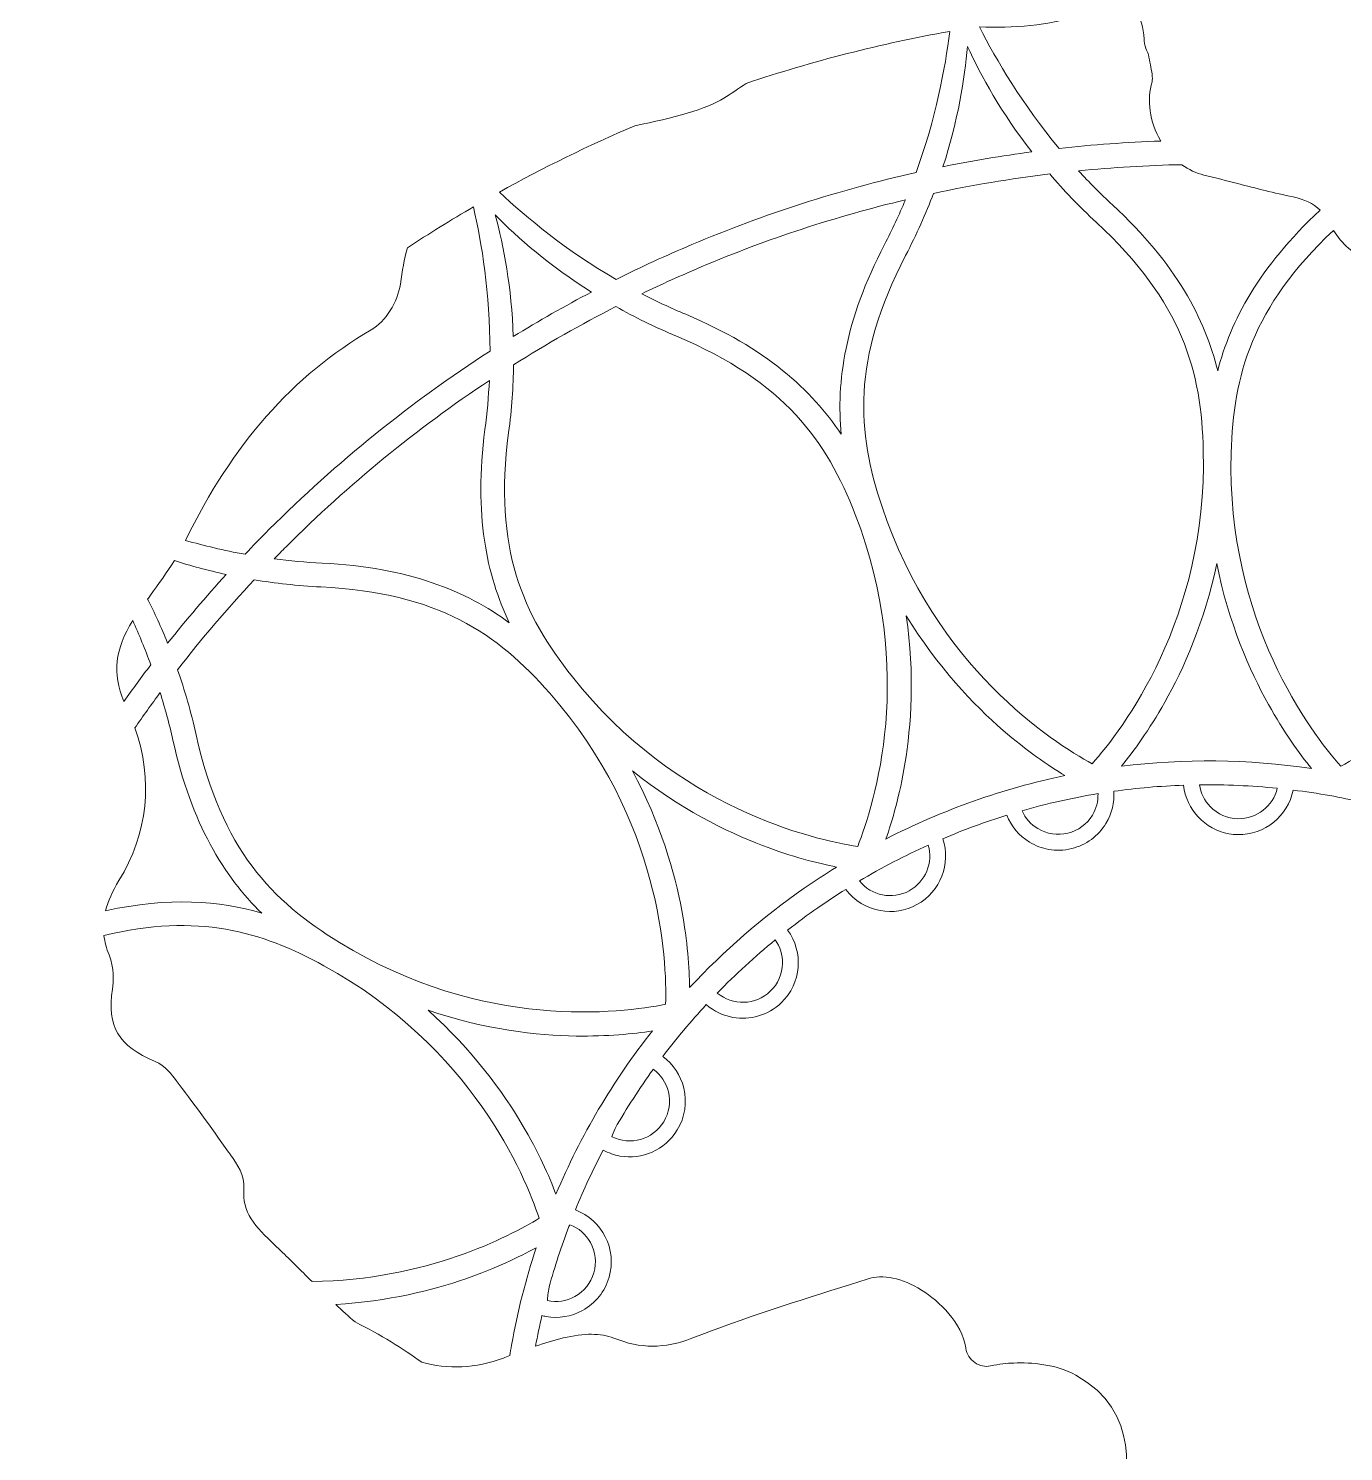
# Model space of a CAD drawing. Header units: millimetres. Extents: x -1844 to 2932, y -490 to 399.
# Drawn here: x -412.5 to -223.5, y -82.1 to 122.3 of the extents above; entities that cross this region are included whole.
import ezdxf

# ---------------------------------------------------------------- set-up
doc = ezdxf.new("R2010")
doc.units = ezdxf.units.MM
doc.header["$MEASUREMENT"] = 0
doc.layers.add('Layer 3', color=7, linetype='Continuous')

# ---------------------------------------------------------------- blocks, each defined once
blk = doc.blocks.new('block 2')
at = {"layer": 'Layer 3', "lineweight": 0}
for points, knots in [([(-427.53, 398.64), (-673.02, 398.64), (-872.03, 199.63), (-872.03, -45.86), (-872.03, -291.35), (-673.02, -490.36), (-427.53, -490.36), (-182.04, -490.36), (16.97, -291.35), (16.97, -45.86), (16.97, 199.63), (-182.04, 398.64), (-427.53, 398.64)], [0, 0, 0, 0, 1, 1, 1, 2, 2, 2, 3, 3, 3, 4, 4, 4, 4]), ([(-249.85, 106.22), (-249.84, 106.2), (-249.82, 106.17), (-249.81, 106.14), (-254.71, 105.97), (-259.58, 105.62), (-264.41, 105.08), (-269.72, 111.46), (-273.42, 117.74), (-275.84, 122.53), (-271, 122.44), (-266.06, 122.52), (-261.12, 124.41), (-258.61, 124.62), (-256.09, 124.8), (-253.56, 124.92), (-252.73, 123.91), (-252.23, 122.45), (-252.2, 120.8), (-252.19, 119.95), (-251.88, 119.27), (-251.67, 118.82), (-251.64, 118.74), (-251.59, 118.64), (-251.56, 118.57), (-251.49, 118.07), (-251.39, 117.58), (-251.3, 117.11), (-251.12, 116.2), (-250.91, 115.16), (-251.06, 114.66), (-251.85, 112.06), (-251.4, 108.9), (-249.85, 106.22)], [0, 0, 0, 0, 1, 1, 1, 2, 2, 2, 3, 3, 3, 4, 4, 4, 5, 5, 5, 6, 6, 6, 7, 7, 7, 8, 8, 8, 9, 9, 9, 10, 10, 10, 11, 11, 11, 11]), ([(-280.12, 121.9), (-280.77, 116.59), (-282.13, 109.44), (-284.96, 101.62), (-295.96, 99.15), (-306.72, 95.69), (-317.2, 91.26), (-320.88, 89.7), (-324.5, 88.04), (-328.06, 86.26), (-335.27, 90.47), (-340.92, 95.13), (-344.83, 98.81), (-338.53, 102.32), (-332.03, 105.5), (-325.35, 108.35), (-319.82, 109.47), (-315.13, 110.69), (-312.56, 112.31), (-311.55, 112.95), (-310.48, 113.67), (-309.37, 114.43), (-299.8, 117.63), (-290.04, 120.13), (-280.12, 121.9)], [0, 0, 0, 0, 1, 1, 1, 2, 2, 2, 3, 3, 3, 4, 4, 4, 5, 5, 5, 6, 6, 6, 7, 7, 7, 8, 8, 8, 8]), ([(-268.35, 104.59), (-272.63, 104.02), (-276.89, 103.31), (-281.1, 102.45), (-278.92, 109.18), (-277.96, 115.14), (-277.57, 119.75), (-275.64, 115.52), (-272.71, 110.21), (-268.35, 104.59)], [0, 0, 0, 0, 1, 1, 1, 2, 2, 2, 3, 3, 3, 3]), ([(-226.92, 96.2), (-235.72, 87.99), (-239.77, 80.33), (-241.62, 73.12), (-243.44, 80.54), (-247.54, 88.45), (-256.73, 96.97), (-258.47, 98.58), (-260.1, 100.22), (-261.61, 101.87), (-256.7, 102.36), (-251.76, 102.65), (-246.78, 102.75), (-245.8, 102.04), (-244.72, 101.52), (-243.6, 101.26), (-241.98, 100.87), (-240.33, 100.44), (-238.74, 100.03), (-236.15, 99.36), (-233.48, 98.67), (-230.8, 98.12), (-229.14, 97.78), (-227.91, 97.18), (-226.92, 96.2)], [0, 0, 0, 0, 1, 1, 1, 2, 2, 2, 3, 3, 3, 4, 4, 4, 5, 5, 5, 6, 6, 6, 7, 7, 7, 8, 8, 8, 8]), ([(-259.66, 16.69), (-265.35, 19.78), (-282.19, 30.6), (-289.85, 53.59), (-293.46, 64.41), (-294.26, 74.7), (-286.46, 89.69), (-284.87, 92.75), (-283.55, 95.74), (-282.46, 98.62), (-276.95, 99.8), (-271.38, 100.73), (-265.76, 101.42), (-263.78, 99.11), (-261.56, 96.77), (-259.06, 94.46), (-246.66, 82.97), (-243.94, 73.02), (-243.69, 61.61), (-243.14, 37.39), (-255.35, 21.52), (-259.66, 16.69)], [0, 0, 0, 0, 1, 1, 1, 2, 2, 2, 3, 3, 3, 4, 4, 4, 5, 5, 5, 6, 6, 6, 7, 7, 7, 7]), ([(-363.24, 79.02), (-361.2, 80.21), (-359.4, 83.04), (-359.06, 85.6), (-358.81, 87.48), (-358.47, 89.21), (-358.05, 90.8), (-354.94, 92.84), (-351.78, 94.81), (-348.56, 96.68), (-347.35, 91.47), (-346.18, 84.27), (-346.17, 75.96), (-357.58, 68.61), (-368.2, 60.04), (-377.93, 50.32), (-379.09, 49.15), (-380.24, 47.97), (-381.37, 46.78), (-384.41, 47.33), (-387.28, 48.02), (-389.93, 48.77), (-383.21, 62.58), (-374.48, 72.48), (-363.24, 79.02)], [0, 0, 0, 0, 1, 1, 1, 2, 2, 2, 3, 3, 3, 4, 4, 4, 5, 5, 5, 6, 6, 6, 7, 7, 7, 8, 8, 8, 8]), ([(-295.7, 64.01), (-299.94, 70.36), (-306.51, 76.4), (-318.06, 81.25), (-320.25, 82.17), (-322.35, 83.17), (-324.34, 84.21), (-321.55, 85.56), (-318.71, 86.84), (-315.84, 88.06), (-306.29, 92.1), (-296.49, 95.31), (-286.49, 97.7), (-287.38, 95.58), (-288.37, 93.43), (-289.5, 91.27), (-295.21, 80.3), (-296.44, 71.54), (-295.7, 64.01)], [0, 0, 0, 0, 1, 1, 1, 2, 2, 2, 3, 3, 3, 4, 4, 4, 5, 5, 5, 6, 6, 6, 6]), ([(-331.6, 84.45), (-335.42, 82.45), (-339.16, 80.31), (-342.83, 78.06), (-343.08, 85.13), (-344.21, 91.06), (-345.43, 95.53), (-342.17, 92.22), (-337.6, 88.24), (-331.6, 84.45)], [0, 0, 0, 0, 1, 1, 1, 2, 2, 2, 3, 3, 3, 3]), ([(-239.69, 61.33), (-239.38, 72.47), (-236.74, 82.21), (-224.99, 93.31), (-223.83, 91.42), (-222.03, 89.82), (-220.23, 89.12), (-217.08, 87.9), (-213.92, 86.97), (-210.57, 85.99), (-209.27, 85.61), (-207.93, 85.21), (-206.59, 84.8), (-205.88, 84.58), (-205.12, 84.69), (-204.5, 85.09), (-204.5, 85.09), (-204.34, 85.19), (-204.34, 85.19), (-201.95, 86.73), (-197.96, 89.3), (-200.04, 95.56), (-200.03, 95.7), (-199.98, 95.86), (-199.92, 96.04), (-199.02, 93.82), (-197.98, 91.53), (-196.78, 89.2), (-189.05, 74.16), (-189.91, 63.88), (-193.57, 53.07), (-201.34, 30.13), (-218.24, 19.39), (-223.94, 16.33), (-228.23, 21.18), (-240.36, 37.11), (-239.69, 61.33)], [0, 0, 0, 0, 1, 1, 1, 2, 2, 2, 3, 3, 3, 4, 4, 4, 5, 5, 5, 6, 6, 6, 7, 7, 7, 8, 8, 8, 9, 9, 9, 10, 10, 10, 11, 11, 11, 12, 12, 12, 12]), ([(-334.34, 29.16), (-341.43, 38.1), (-345.7, 47.49), (-343.5, 64.25), (-343.05, 67.66), (-342.84, 70.91), (-342.79, 73.99), (-338.03, 76.99), (-333.12, 79.79), (-328.08, 82.36), (-325.42, 80.86), (-322.53, 79.42), (-319.38, 78.1), (-303.8, 71.54), (-297.85, 63.12), (-293.7, 52.49), (-284.91, 29.91), (-290.95, 10.83), (-293.35, 4.81), (-299.75, 5.78), (-319.28, 10.18), (-334.34, 29.16)], [0, 0, 0, 0, 1, 1, 1, 2, 2, 2, 3, 3, 3, 4, 4, 4, 5, 5, 5, 6, 6, 6, 7, 7, 7, 7]), ([(-343.4, 36.95), (-349.56, 41.47), (-357.79, 44.9), (-370.3, 45.51), (-372.67, 45.62), (-374.96, 45.84), (-377.17, 46.13), (-376.61, 46.71), (-376.04, 47.28), (-375.47, 47.86), (-366.48, 56.84), (-356.72, 64.82), (-346.27, 71.74), (-346.38, 69.45), (-346.58, 67.1), (-346.9, 64.7), (-348.51, 52.43), (-346.67, 43.78), (-343.4, 36.95)], [0, 0, 0, 0, 1, 1, 1, 2, 2, 2, 3, 3, 3, 4, 4, 4, 5, 5, 5, 6, 6, 6, 6]), ([(-384.08, 43.88), (-387, 40.67), (-389.8, 37.38), (-392.49, 34.01), (-393.41, 36.29), (-394.38, 38.39), (-395.37, 40.34), (-395.23, 40.52), (-395.09, 40.71), (-394.96, 40.9), (-393.79, 42.5), (-392.6, 44.14), (-391.53, 45.87), (-389.24, 45.14), (-386.76, 44.46), (-384.08, 43.88)], [0, 0, 0, 0, 1, 1, 1, 2, 2, 2, 3, 3, 3, 4, 4, 4, 5, 5, 5, 5]), ([(-255.45, 16.33), (-253.7, 18.48), (-251.46, 21.56), (-249.23, 25.51), (-246.52, 30.32), (-243.51, 37.07), (-241.76, 45.44), (-240.05, 36.93), (-237.04, 30.08), (-234.33, 25.2), (-232.12, 21.24), (-229.9, 18.16), (-228.16, 16), (-237.32, 17.34), (-246.48, 17.44), (-255.45, 16.33)], [0, 0, 0, 0, 1, 1, 1, 2, 2, 2, 3, 3, 3, 4, 4, 4, 5, 5, 5, 5]), ([(-367.79, -9.01), (-377.51, -3.03), (-384.74, 4.33), (-388.4, 20.83), (-389.15, 24.18), (-390.05, 27.3), (-391.06, 30.2), (-387.6, 34.65), (-383.93, 38.96), (-380.05, 43.11), (-377.06, 42.62), (-373.86, 42.26), (-370.47, 42.09), (-353.59, 41.26), (-345.11, 35.38), (-337.58, 26.81), (-321.59, 8.61), (-320.75, -11.4), (-320.94, -17.87), (-327.29, -19.15), (-347.15, -21.69), (-367.79, -9.01)], [0, 0, 0, 0, 1, 1, 1, 2, 2, 2, 3, 3, 3, 4, 4, 4, 5, 5, 5, 6, 6, 6, 7, 7, 7, 7]), ([(-394.91, 30.9), (-396.24, 29.16), (-397.53, 27.4), (-398.79, 25.62), (-400.45, 29.7), (-400.07, 33.13), (-397.51, 37.25), (-396.61, 35.26), (-395.73, 33.14), (-394.91, 30.9)], [0, 0, 0, 0, 1, 1, 1, 2, 2, 2, 3, 3, 3, 3]), ([(-289.29, 5.87), (-288.37, 8.49), (-287.31, 12.17), (-286.56, 16.67), (-285.66, 22.12), (-285.14, 29.48), (-286.36, 37.95), (-281.84, 30.54), (-276.67, 25.13), (-272.46, 21.48), (-269.06, 18.54), (-265.95, 16.42), (-263.58, 14.98), (-272.47, 13.13), (-281.11, 10.08), (-289.29, 5.87)], [0, 0, 0, 0, 1, 1, 1, 2, 2, 2, 3, 3, 3, 4, 4, 4, 5, 5, 5, 5]), ([(-399.5, -0.11), (-395.33, 6.67), (-394.55, 14.36), (-397.2, 21.83), (-396.02, 23.54), (-394.81, 25.23), (-393.57, 26.9), (-392.89, 24.72), (-392.27, 22.45), (-391.74, 20.09), (-389.06, 8.01), (-384.38, 0.51), (-378.97, -4.79), (-385.07, -3), (-392.27, -2.44), (-401.41, -4.43), (-401.06, -3.05), (-400.43, -1.62), (-399.5, -0.11)], [0, 0, 0, 0, 1, 1, 1, 2, 2, 2, 3, 3, 3, 4, 4, 4, 5, 5, 5, 6, 6, 6, 6]), ([(-317.49, -15.47), (-317.53, -12.68), (-317.79, -8.88), (-318.62, -4.4), (-319.64, 1.02), (-321.67, 8.12), (-325.71, 15.66), (-318.93, 10.24), (-312.22, 6.92), (-307.01, 4.94), (-302.78, 3.32), (-299.1, 2.39), (-296.38, 1.85), (-297.95, 0.88), (-299.51, -0.14), (-301.04, -1.21), (-307.09, -5.42), (-312.58, -10.2), (-317.49, -15.47)], [0, 0, 0, 0, 1, 1, 1, 2, 2, 2, 3, 3, 3, 4, 4, 4, 5, 5, 5, 6, 6, 6, 6]), ([(-249.17, -118.25), (-250.09, -117.56), (-250.93, -116.65), (-251.83, -115.69), (-252.01, -115.5), (-252.19, -115.3), (-252.38, -115.11), (-258.99, -108.12), (-260.44, -101.92), (-257.08, -95.02), (-256.5, -93.83), (-256.05, -92.52), (-255.74, -91.12), (-254.61, -85.98), (-252.5, -76.42), (-262.01, -71.15), (-264.88, -69.56), (-268.43, -69.32), (-270.91, -69.41), (-271.94, -69.44), (-273, -69.57), (-274.25, -69.83), (-275.04, -69.99), (-275.85, -69.82), (-276.52, -69.35), (-277.22, -68.86), (-277.68, -68.14), (-277.81, -67.3), (-277.81, -67.3), (-277.82, -67.24), (-277.82, -67.24), (-278.38, -63.66), (-281.6, -60.52), (-284.18, -58.93), (-286.97, -57.2), (-289.74, -56.64), (-291.97, -57.34), (-291.97, -57.34), (-294.37, -58.11), (-294.37, -58.11), (-301.89, -60.48), (-309.67, -62.94), (-317.17, -65.84), (-321.16, -67.37), (-324.52, -67.37), (-328.4, -65.83), (-330.25, -65.1), (-332.62, -65.1), (-335.66, -65.81), (-337.01, -66.13), (-338.33, -66.54), (-339.63, -66.99), (-339.36, -65.51), (-339.06, -64.05), (-338.72, -62.6), (-338.53, -62.65), (-338.33, -62.69), (-338.13, -62.73), (-336.34, -63.05), (-334.5, -62.75), (-332.88, -61.86), (-331.02, -60.83), (-329.66, -59.14), (-329.07, -57.09), (-327.9, -53.07), (-330.06, -48.86), (-333.91, -47.41), (-332.71, -44.47), (-331.38, -41.6), (-329.91, -38.81), (-329.14, -39.23), (-328.33, -39.52), (-327.51, -39.67), (-324.35, -40.23), (-321.03, -38.84), (-319.27, -35.93), (-318.16, -34.11), (-317.83, -31.96), (-318.34, -29.9), (-318.79, -28.06), (-319.85, -26.48), (-321.36, -25.37), (-319.4, -22.79), (-317.31, -20.3), (-315.1, -17.92), (-313.98, -18.89), (-312.66, -19.5), (-311.27, -19.75), (-308.84, -20.19), (-306.24, -19.49), (-304.33, -17.65), (-301.42, -14.86), (-301.1, -10.38), (-303.41, -7.21), (-302, -6.11), (-300.56, -5.04), (-299.08, -4.02), (-297.76, -3.1), (-296.43, -2.21), (-295.07, -1.36), (-293.83, -3.01), (-292.03, -4.07), (-290.09, -4.42), (-288.35, -4.73), (-286.5, -4.47), (-284.84, -3.56), (-281.43, -1.68), (-279.94, 2.35), (-281.11, 5.92), (-278.1, 7.2), (-275.03, 8.32), (-271.92, 9.29), (-271.29, 7.68), (-270.15, 6.33), (-268.64, 5.42), (-267.79, 4.9), (-266.87, 4.55), (-265.92, 4.38), (-264.83, 4.19), (-263.71, 4.22), (-262.6, 4.5), (-260.53, 5.01), (-258.78, 6.29), (-257.68, 8.12), (-256.83, 9.53), (-256.45, 11.12), (-256.55, 12.73), (-253.23, 13.19), (-249.89, 13.48), (-246.53, 13.6), (-246.14, 10.1), (-243.47, 7.25), (-240.01, 6.63), (-239.6, 6.56), (-239.18, 6.51), (-238.76, 6.5), (-234.84, 6.43), (-231.53, 9.2), (-230.78, 12.9), (-229.02, 12.68), (-227.26, 12.42), (-225.5, 12.11), (-223.97, 11.83), (-222.45, 11.52), (-220.95, 11.18), (-221.3, 7.44), (-218.97, 3.85), (-215.23, 2.76), (-214.95, 2.68), (-214.67, 2.62), (-214.4, 2.57), (-212.6, 2.25), (-210.77, 2.55), (-209.15, 3.44), (-207.82, 4.17), (-206.76, 5.25), (-206.04, 6.54), (-202.96, 5.3), (-199.95, 3.92), (-197.03, 2.38), (-197.83, 0.71), (-198.04, -1.16), (-197.59, -2.99), (-197.08, -5.06), (-195.79, -6.81), (-193.96, -7.91), (-193.1, -8.43), (-192.18, -8.77), (-191.25, -8.93), (-188.43, -9.44), (-185.48, -8.39), (-183.63, -6.09), (-181.02, -8.06), (-178.51, -10.16), (-176.11, -12.38), (-177.24, -13.76), (-177.87, -15.47), (-177.91, -17.28), (-177.95, -19.41), (-177.16, -21.43), (-175.68, -22.97), (-174.47, -24.23), (-172.94, -25.01), (-171.34, -25.29), (-169.31, -25.66), (-167.17, -25.23), (-165.4, -24.02), (-164.26, -25.48), (-163.14, -26.98), (-162.07, -28.52), (-161.26, -29.68), (-160.49, -30.85), (-159.74, -32.03), (-162.85, -34.38), (-163.86, -38.73), (-161.92, -42.25), (-160.71, -44.44), (-158.62, -45.84), (-156.33, -46.25), (-155.03, -46.48), (-153.66, -46.4), (-152.36, -45.95), (-151.06, -48.97), (-149.91, -52.04), (-148.93, -55.15), (-150.49, -55.8), (-151.81, -56.91), (-152.7, -58.39), (-153.81, -60.21), (-154.13, -62.36), (-153.62, -64.43), (-153.11, -66.5), (-151.82, -68.25), (-150, -69.35), (-149.15, -69.87), (-148.22, -70.21), (-147.27, -70.38), (-146.66, -70.49), (-146.03, -70.52), (-145.4, -70.48), (-144.93, -73.72), (-144.62, -76.98), (-144.47, -80.27), (-146.13, -80.5), (-147.66, -81.23), (-148.89, -82.41), (-150.43, -83.89), (-151.3, -85.87), (-151.34, -88.01), (-151.39, -90.14), (-150.6, -92.16), (-149.12, -93.7), (-148, -94.86), (-146.59, -95.64), (-145.05, -95.97), (-145.28, -98.01), (-145.58, -100.06), (-145.94, -102.11), (-146.18, -103.41), (-146.44, -104.7), (-146.72, -105.98), (-148.39, -105.77), (-150.09, -106.07), (-151.6, -106.9), (-153.46, -107.93), (-154.82, -109.63), (-155.41, -111.68), (-156.5, -115.44), (-154.68, -119.35), (-151.3, -121.04), (-152.55, -124.22), (-153.97, -127.32), (-155.54, -130.34), (-157.17, -129.59), (-159, -129.41), (-160.77, -129.85), (-162.84, -130.36), (-164.58, -131.65), (-165.69, -133.47), (-167.75, -136.89), (-166.94, -141.25), (-163.95, -143.73), (-166.09, -146.59), (-168.39, -149.32), (-170.84, -151.94), (-173.92, -149.05), (-178.76, -149.04), (-181.83, -152), (-184.8, -154.85), (-185.08, -159.46), (-182.62, -162.64), (-183.91, -163.64), (-185.23, -164.6), (-186.58, -165.54), (-187.96, -166.51), (-189.37, -167.44), (-190.8, -168.33), (-193.05, -164.86), (-197.65, -163.66), (-201.33, -165.69), (-204.89, -167.65), (-206.36, -171.94), (-204.89, -175.63), (-207.81, -176.85), (-210.78, -177.93), (-213.79, -178.87), (-215.16, -175.08), (-219.21, -172.85), (-223.2, -173.84), (-227.08, -174.79), (-229.58, -178.45), (-229.23, -182.31), (-232.65, -182.78), (-236.1, -183.07), (-239.57, -183.18), (-239.58, -182.99), (-239.6, -182.81), (-239.62, -182.63), (-238.38, -179.62), (-237.04, -176.63), (-235.72, -173.69), (-235.1, -172.3), (-234.48, -170.91), (-233.86, -169.52), (-232.48, -166.38), (-232.3, -163.78), (-233.27, -160.81), (-233.52, -160.07), (-233.79, -159.31), (-234.04, -158.57), (-235.12, -155.5), (-236.23, -152.32), (-235.91, -149.7), (-235.27, -144.4), (-237.37, -140.88), (-239.41, -137.47), (-239.64, -137.08), (-239.87, -136.69), (-240.1, -136.3), (-240.26, -136.02), (-240.43, -135.74), (-240.61, -135.45), (-241.16, -134.55), (-241.85, -133.43), (-241.87, -132.78), (-242.07, -126.53), (-244.46, -121.77), (-249.17, -118.25)], [0, 0, 0, 0, 1, 1, 1, 2, 2, 2, 3, 3, 3, 4, 4, 4, 5, 5, 5, 6, 6, 6, 7, 7, 7, 8, 8, 8, 9, 9, 9, 10, 10, 10, 11, 11, 11, 12, 12, 12, 13, 13, 13, 14, 14, 14, 15, 15, 15, 16, 16, 16, 17, 17, 17, 18, 18, 18, 19, 19, 19, 20, 20, 20, 21, 21, 21, 22, 22, 22, 23, 23, 23, 24, 24, 24, 25, 25, 25, 26, 26, 26, 27, 27, 27, 28, 28, 28, 29, 29, 29, 30, 30, 30, 31, 31, 31, 32, 32, 32, 33, 33, 33, 34, 34, 34, 35, 35, 35, 36, 36, 36, 37, 37, 37, 38, 38, 38, 39, 39, 39, 40, 40, 40, 41, 41, 41, 42, 42, 42, 43, 43, 43, 44, 44, 44, 45, 45, 45, 46, 46, 46, 47, 47, 47, 48, 48, 48, 49, 49, 49, 50, 50, 50, 51, 51, 51, 52, 52, 52, 53, 53, 53, 54, 54, 54, 55, 55, 55, 56, 56, 56, 57, 57, 57, 58, 58, 58, 59, 59, 59, 60, 60, 60, 61, 61, 61, 62, 62, 62, 63, 63, 63, 64, 64, 64, 65, 65, 65, 66, 66, 66, 67, 67, 67, 68, 68, 68, 69, 69, 69, 70, 70, 70, 71, 71, 71, 72, 72, 72, 73, 73, 73, 74, 74, 74, 75, 75, 75, 76, 76, 76, 77, 77, 77, 78, 78, 78, 79, 79, 79, 80, 80, 80, 81, 81, 81, 82, 82, 82, 83, 83, 83, 84, 84, 84, 85, 85, 85, 86, 86, 86, 87, 87, 87, 88, 88, 88, 89, 89, 89, 90, 90, 90, 91, 91, 91, 92, 92, 92, 93, 93, 93, 94, 94, 94, 95, 95, 95, 96, 96, 96, 97, 97, 97, 98, 98, 98, 99, 99, 99, 100, 100, 100, 101, 101, 101, 102, 102, 102, 103, 103, 103, 104, 104, 104, 105, 105, 105, 106, 106, 106, 107, 107, 107, 108, 108, 108, 109, 109, 109, 109]), ([(-258.82, 12.39), (-258.79, 11.31), (-259.06, 10.24), (-259.63, 9.3), (-260.42, 8), (-261.67, 7.08), (-263.15, 6.71), (-264.63, 6.35), (-266.16, 6.58), (-267.46, 7.37), (-268.48, 7.98), (-269.26, 8.88), (-269.73, 9.94), (-266.14, 10.97), (-262.5, 11.78), (-258.82, 12.39)], [0, 0, 0, 0, 1, 1, 1, 2, 2, 2, 3, 3, 3, 4, 4, 4, 5, 5, 5, 5]), ([(-233.06, 13.16), (-233.67, 10.61), (-235.99, 8.73), (-238.71, 8.79), (-240.24, 8.82), (-241.66, 9.44), (-242.71, 10.54), (-243.55, 11.4), (-244.07, 12.49), (-244.24, 13.66), (-240.53, 13.7), (-236.79, 13.54), (-233.06, 13.16)], [0, 0, 0, 0, 1, 1, 1, 2, 2, 2, 3, 3, 3, 4, 4, 4, 4]), ([(-285.94, -1.56), (-288.39, -2.91), (-291.41, -2.26), (-293.11, -0.16), (-289.89, 1.76), (-286.59, 3.48), (-283.21, 5), (-282.5, 2.5), (-283.57, -0.25), (-285.94, -1.56)], [0, 0, 0, 0, 1, 1, 1, 2, 2, 2, 3, 3, 3, 3]), ([(-372.72, -56.74), (-374.15, -55.32), (-375.62, -53.86), (-377.12, -52.45), (-379.9, -49.84), (-381.84, -47.73), (-381.53, -44.38), (-381.35, -42.45), (-382.52, -40.81), (-383.46, -39.5), (-383.55, -39.37), (-383.64, -39.25), (-383.73, -39.13), (-386.29, -35.48), (-388.98, -31.86), (-391.27, -28.8), (-391.86, -28.02), (-392.84, -26.71), (-394.29, -26.09), (-399.59, -23.84), (-401.2, -21.11), (-400.43, -15.68), (-400.29, -14.64), (-400.15, -12.61), (-400.9, -10.79), (-401.29, -9.85), (-401.53, -8.91), (-401.65, -7.98), (-388.09, -4.76), (-379.07, -7.38), (-370.04, -12.33), (-348.78, -23.97), (-341.15, -42.47), (-339.12, -48.62), (-343.46, -51.27), (-355.36, -57.49), (-371.75, -57.7), (-372.08, -57.38), (-372.4, -57.06), (-372.72, -56.74)], [0, 0, 0, 0, 1, 1, 1, 2, 2, 2, 3, 3, 3, 4, 4, 4, 5, 5, 5, 6, 6, 6, 7, 7, 7, 8, 8, 8, 9, 9, 9, 10, 10, 10, 11, 11, 11, 12, 12, 12, 13, 13, 13, 13]), ([(-304.16, -12.01), (-304.19, -13.53), (-304.81, -14.95), (-305.91, -16.01), (-308.03, -18.04), (-311.32, -18.11), (-313.52, -16.26), (-310.91, -13.57), (-308.13, -11.02), (-305.19, -8.62), (-304.5, -9.61), (-304.13, -10.78), (-304.16, -12.01)], [0, 0, 0, 0, 1, 1, 1, 2, 2, 2, 3, 3, 3, 4, 4, 4, 4]), ([(-336.7, -45.17), (-337.69, -42.57), (-339.23, -39.09), (-341.54, -35.17), (-344.35, -30.42), (-348.69, -24.45), (-355.06, -18.74), (-346.84, -21.52), (-339.4, -22.34), (-333.82, -22.43), (-329.34, -22.5), (-325.59, -22.12), (-322.85, -21.7), (-328.5, -28.85), (-333.16, -36.73), (-336.7, -45.17)], [0, 0, 0, 0, 1, 1, 1, 2, 2, 2, 3, 3, 3, 4, 4, 4, 5, 5, 5, 5]), ([(-328.21, -35.71), (-326.53, -32.79), (-324.7, -29.96), (-322.73, -27.23), (-322.73, -27.22), (-322.72, -27.21), (-322.71, -27.21), (-321.63, -27.99), (-320.87, -29.12), (-320.55, -30.44), (-320.19, -31.91), (-320.43, -33.45), (-321.22, -34.75), (-322.77, -37.32), (-326.03, -38.23), (-328.65, -36.9), (-328.58, -36.59), (-328.42, -36.18), (-328.21, -35.71)], [0, 0, 0, 0, 1, 1, 1, 2, 2, 2, 3, 3, 3, 4, 4, 4, 5, 5, 5, 6, 6, 6, 6]), ([(-334.69, -49.54), (-333.44, -50.02), (-332.4, -50.92), (-331.74, -52.11), (-331.01, -53.45), (-330.84, -54.99), (-331.26, -56.45), (-331.68, -57.92), (-332.65, -59.13), (-333.99, -59.86), (-335.2, -60.53), (-336.58, -60.73), (-337.92, -60.45), (-337.93, -59.99), (-337.84, -59.3), (-337.68, -58.48), (-336.87, -55.53), (-335.92, -52.64), (-334.85, -49.8), (-334.8, -49.71), (-334.74, -49.62), (-334.69, -49.54)], [0, 0, 0, 0, 1, 1, 1, 2, 2, 2, 3, 3, 3, 4, 4, 4, 5, 5, 5, 6, 6, 6, 7, 7, 7, 7]), ([(-343.34, -68.35), (-343.64, -68.47), (-343.95, -68.58), (-344.25, -68.69), (-348.22, -70.17), (-352.24, -70.36), (-355.98, -69.3), (-358.67, -67.36), (-361.87, -65.35), (-365.56, -63.51), (-366.5, -62.7), (-367.43, -61.86), (-368.35, -61), (-360.79, -60.55), (-354.41, -58.95), (-349.66, -57.31), (-345.4, -55.83), (-341.98, -54.18), (-339.55, -52.85), (-341.04, -57.39), (-342.23, -62.06), (-343.08, -66.85), (-343.17, -67.35), (-343.26, -67.85), (-343.34, -68.35)], [0, 0, 0, 0, 1, 1, 1, 2, 2, 2, 3, 3, 3, 4, 4, 4, 5, 5, 5, 6, 6, 6, 7, 7, 7, 8, 8, 8, 8])]:
    blk.add_open_spline(points, degree=3, knots=knots, dxfattribs=at)

msp = doc.modelspace()

# ---------------------------------------------------------------- block references
at = {"layer": 'Layer 3'}
msp.add_blockref('block 2', (0, 0), dxfattribs=at)

doc.saveas('drawing.dxf')
